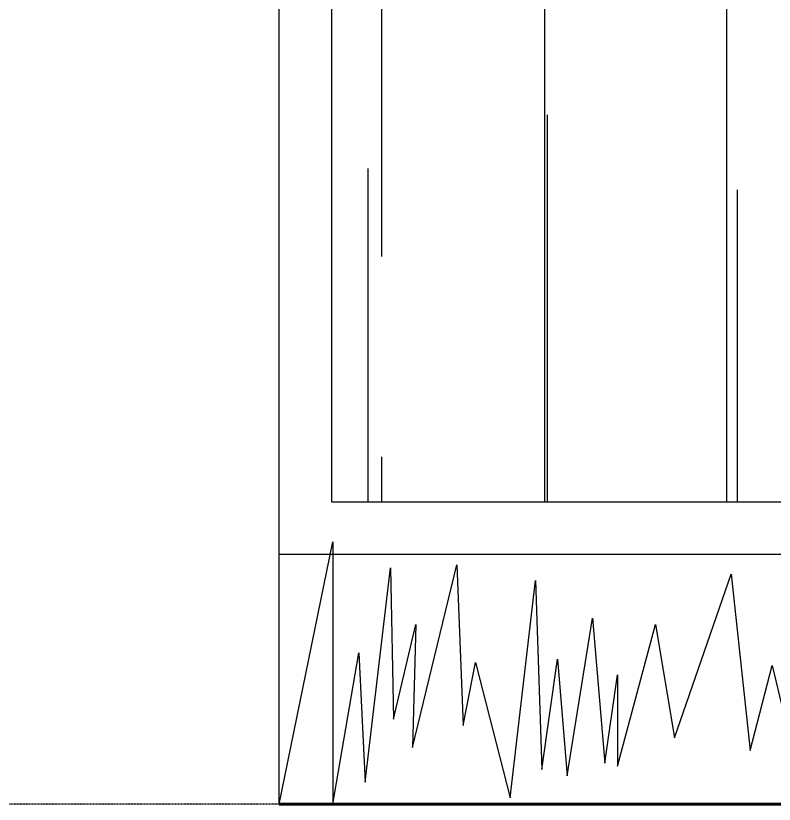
# Model space of a CAD drawing. Header units: millimetres. Extents: x -249630 to 95394, y -188036 to 109963.
# Drawn here: x -88020 to -87300, y -2308 to -1559 of the extents above; entities that cross this region are included whole.
import ezdxf

# ---------------------------------------------------------------- set-up
doc = ezdxf.new("R2010")
doc.units = ezdxf.units.MM
doc.linetypes.add('DASHED2', pattern=[9.525, 6.35, -3.175])
for name, color, linetype in [('05', 5, 'Continuous'), ('Layer1', 2, 'Continuous'), ('Layer2', 8, 'Continuous'), ('Layer5', 84, 'Continuous'), ('Layer8', 8, 'Continuous'), ('VEREDA', 1, 'Continuous')]:
    doc.layers.add(name, color=color, linetype=linetype)
doc.layers.add('MUROS', color=6, linetype='Continuous', lineweight=60)

msp = doc.modelspace()

# ---------------------------------------------------------------- hatches: boundary and pattern name
at = {"layer": 'Layer2'}
h = msp.add_hatch(dxfattribs=at)
h.set_pattern_fill('AR-RROOF', color=256, scale=10, angle=90, style=0)
h.set_pattern_definition([(90, (-301386, -234596.78), (-254, 558.8), [3810, -508, 1270, -254]), (90, (-301513, -234258.96), (-337.82, -254), [762, -83.82, 1524, -190.5]), (90, (-301601.9, -234469.78), (-170.18, 1320.8), [2032, -355.6, 1016, -254])])
h.paths.add_polyline_path([(-86757.461, 454.431), (-87719.961, 454.431), (-87719.961, -2020.569), (-86757.461, -2020.569)])

# ---------------------------------------------------------------- linework, layer by layer
at = {"layer": '05'}
msp.add_line((-87769.961, -2308.069), (-87769.961, 4129.431), dxfattribs=at)
at = {"layer": 'Layer1'}
msp.add_lwpolyline([(-86707.461, -2070.569), (-87769.961, -2070.569)], dxfattribs=at)
at = {"layer": 'Layer5'}
msp.add_lwpolyline([(-87769.961, -2308.069), (-87718.839, -2058.75), (-87718.839, -2308.069), (-87694.07, -2164.24), (-87688.078, -2286.958), (-87664.11, -2083.426), (-87661.114, -2227.096), (-87640.143, -2137.302), (-87643.138, -2254.034), (-87601.195, -2080.433), (-87595.203, -2233.082), (-87583.219, -2173.22), (-87550.263, -2301.924), (-87526.296, -2095.399), (-87520.304, -2274.986), (-87505.324, -2170.227), (-87496.336, -2280.972), (-87472.369, -2131.316), (-87460.385, -2268.999), (-87448.401, -2185.192), (-87448.401, -2271.993), (-87412.449, -2137.302), (-87394.473, -2245.054), (-87340.546, -2089.412), (-87322.57, -2257.027), (-87301.599, -2176.213), (-87271.639, -2301.924)], dxfattribs=at)
at = {"layer": 'Layer8', "linetype": 'DASHED2', "ltscale": 0.025}
msp.add_lwpolyline([(-87769.961, -2308.069), (-88394.961, -2308.069)], dxfattribs=at)
at = {"layer": 'MUROS'}
msp.add_lwpolyline([(-87769.961, -2308.069), (-82096.22, -2308.069)], dxfattribs=at)
at = {"layer": 'VEREDA'}
msp.add_lwpolyline([(-86757.461, 454.431), (-87719.961, 454.431), (-87719.961, -2020.569), (-86757.461, -2020.569)], close=True, dxfattribs=at)

doc.saveas('drawing.dxf')
